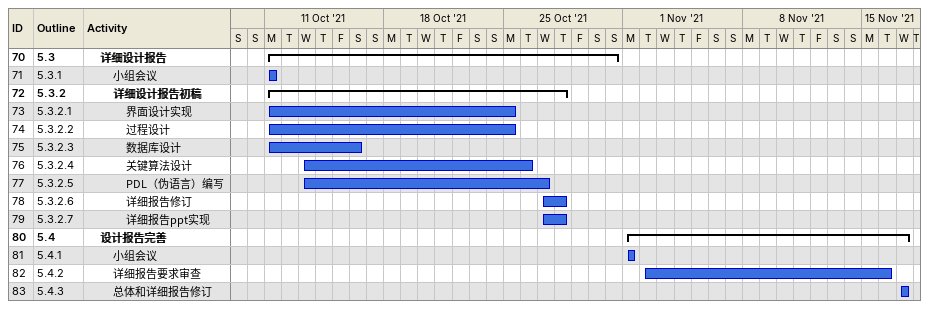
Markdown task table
| ID | WBS | Task | Start | Finish |
|---|---|---|---|---|
| 70 | 5.3 | **详细设计报告** | 2021-10-11 | 2021-10-31 |
| 71 | 5.3.1 | 小组会议 | 2021-10-11 | 2021-10-11 |
| 72 | 5.3.2 | **详细设计报告初稿** | 2021-10-11 | 2021-10-28 |
| 73 | 5.3.2.1 | 界面设计实现 | 2021-10-11 | 2021-10-25 |
| 74 | 5.3.2.2 | 过程设计 | 2021-10-11 | 2021-10-25 |
| 75 | 5.3.2.3 | 数据库设计 | 2021-10-11 | 2021-10-16 |
| 76 | 5.3.2.4 | 关键算法设计 | 2021-10-13 | 2021-10-26 |
| 77 | 5.3.2.5 | PDL（伪语言）编写 | 2021-10-13 | 2021-10-27 |
| 78 | 5.3.2.6 | 详细报告修订 | 2021-10-27 | 2021-10-28 |
| 79 | 5.3.2.7 | 详细报告ppt实现 | 2021-10-27 | 2021-10-28 |
| 80 | 5.4 | **设计报告完善** | 2021-11-01 | 2021-11-17 |
| 81 | 5.4.1 | 小组会议 | 2021-11-01 | 2021-11-01 |
| 82 | 5.4.2 | 详细报告要求审查 | 2021-11-02 | 2021-11-16 |
| 83 | 5.4.3 | 总体和详细报告修订 | 2021-11-17 | 2021-11-17 |
